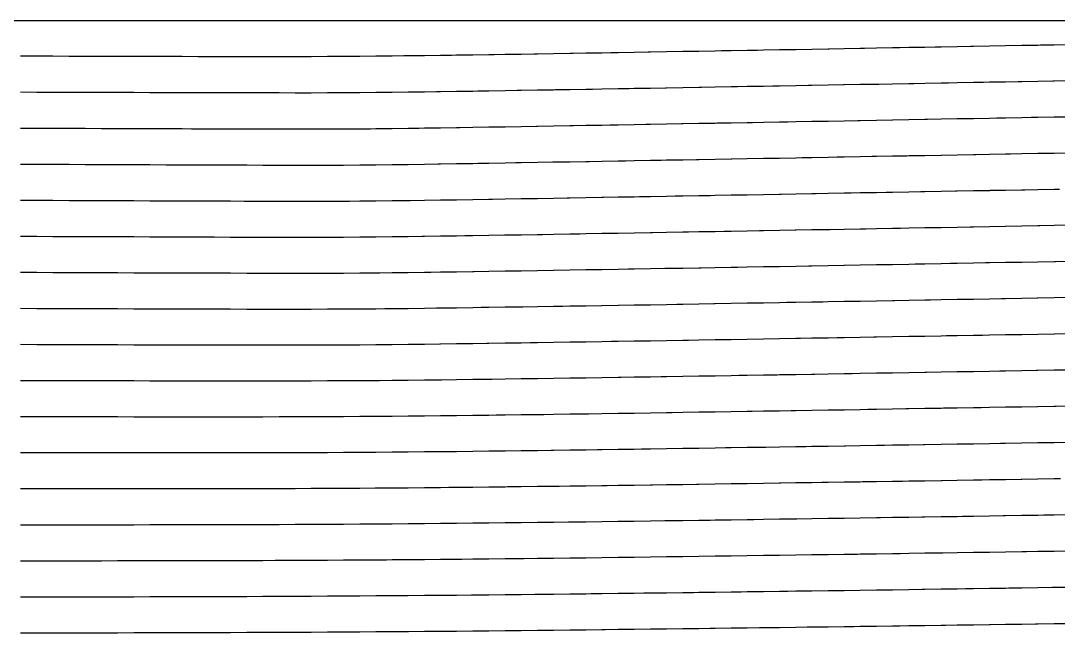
# Model space of a CAD drawing. Header units: metres. Extents: x 228 to 3387, y 40 to 163.
# Drawn here: x 1040.6 to 1243.7, y 43.2 to 163 of the extents above; entities that cross this region are included whole.
import ezdxf

# ---------------------------------------------------------------- set-up
doc = ezdxf.new("R2010")
doc.units = ezdxf.units.M
for name, color, linetype in [('Contour_Level_10', 7, 'Continuous'), ('Contour_Level_11', 7, 'Continuous'), ('Contour_Level_12', 7, 'Continuous'), ('Contour_Level_13', 7, 'Continuous'), ('Contour_Level_14', 7, 'Continuous'), ('Contour_Level_15', 7, 'Continuous'), ('Contour_Level_16', 7, 'Continuous'), ('Contour_Level_17', 7, 'Continuous'), ('Contour_Level_18', 7, 'Continuous'), ('Contour_Level_19', 7, 'Continuous'), ('Contour_Level_20', 7, 'Continuous'), ('Contour_Level_21', 7, 'Continuous'), ('Contour_Level_22', 7, 'Continuous'), ('Contour_Level_23', 7, 'Continuous'), ('Contour_Level_6', 7, 'Continuous'), ('Contour_Level_7', 7, 'Continuous'), ('Contour_Level_8', 7, 'Continuous'), ('Contour_Level_9', 7, 'Continuous')]:
    doc.layers.add(name, color=color, linetype=linetype)

msp = doc.modelspace()

# ---------------------------------------------------------------- linework, layer by layer
at = {"layer": 'Contour_Level_10'}
msp.add_lwpolyline([(1246.09, 137.11), (1242.93, 137.05), (1241.14, 137.02), (1239.76, 137), (1236.6, 136.94), (1234.4, 136.9), (1233.44, 136.88), (1230.28, 136.82), (1227.63, 136.77), (1227.12, 136.77), (1223.95, 136.71), (1220.86, 136.65), (1220.79, 136.65), (1217.63, 136.59), (1214.47, 136.54), (1214.06, 136.53), (1211.31, 136.48), (1208.15, 136.42), (1207.25, 136.41), (1204.98, 136.36), (1201.82, 136.31), (1200.43, 136.28), (1198.66, 136.25), (1195.5, 136.19), (1193.58, 136.16), (1192.34, 136.14), (1189.18, 136.08), (1186.71, 136.04), (1186.01, 136.02), (1182.85, 135.97), (1179.83, 135.91), (1179.69, 135.91), (1176.53, 135.85), (1173.37, 135.8), (1172.91, 135.79), (1170.21, 135.74), (1167.04, 135.69), (1165.96, 135.67), (1163.88, 135.63), (1160.72, 135.57), (1158.97, 135.54), (1157.56, 135.52), (1154.4, 135.46), (1151.92, 135.42), (1151.23, 135.41), (1148.07, 135.35), (1144.91, 135.3), (1144.8, 135.3), (1141.75, 135.25), (1138.59, 135.19), (1137.55, 135.17), (1135.43, 135.14), (1132.26, 135.09), (1130.12, 135.05), (1129.1, 135.03), (1125.94, 134.98), (1122.78, 134.93), (1122.34, 134.93), (1119.62, 134.89), (1116.46, 134.84), (1113.66, 134.8), (1113.29, 134.8), (1110.13, 134.76), (1106.97, 134.73), (1103.81, 134.71), (1100.65, 134.71), (1097.48, 134.7), (1094.32, 134.7), (1091.16, 134.71), (1088, 134.71), (1084.84, 134.72), (1081.68, 134.73), (1078.51, 134.74), (1075.35, 134.75), (1072.19, 134.76), (1069.03, 134.77), (1065.87, 134.79), (1062.71, 134.8), (1061.13, 134.8), (1059.54, 134.81), (1056.38, 134.82), (1053.22, 134.84), (1050.06, 134.85), (1046.9, 134.86), (1043.73, 134.88), (1040.57, 134.89)], dxfattribs=at)
at = {"layer": 'Contour_Level_11'}
msp.add_lwpolyline([(1243.95, 130), (1242.93, 129.98), (1239.76, 129.93), (1237.2, 129.88), (1236.6, 129.87), (1233.44, 129.81), (1230.43, 129.76), (1230.28, 129.75), (1227.12, 129.7), (1223.95, 129.64), (1223.65, 129.63), (1220.79, 129.58), (1217.63, 129.52), (1216.85, 129.51), (1214.47, 129.47), (1211.31, 129.41), (1210.03, 129.39), (1208.15, 129.35), (1204.98, 129.3), (1203.2, 129.26), (1201.82, 129.24), (1198.66, 129.18), (1196.35, 129.14), (1195.5, 129.13), (1192.34, 129.07), (1189.48, 129.02), (1189.18, 129.01), (1186.01, 128.96), (1182.85, 128.9), (1182.59, 128.89), (1179.69, 128.84), (1176.53, 128.79), (1175.67, 128.77), (1173.37, 128.73), (1170.21, 128.67), (1168.72, 128.65), (1167.04, 128.62), (1163.88, 128.56), (1161.73, 128.53), (1160.72, 128.51), (1157.56, 128.45), (1154.7, 128.4), (1154.4, 128.4), (1151.23, 128.34), (1148.07, 128.29), (1147.59, 128.28), (1144.91, 128.23), (1141.75, 128.18), (1140.37, 128.16), (1138.59, 128.13), (1135.43, 128.07), (1132.98, 128.03), (1132.26, 128.02), (1129.1, 127.97), (1125.94, 127.92), (1125.27, 127.91), (1122.78, 127.87), (1119.62, 127.83), (1116.85, 127.79), (1116.46, 127.78), (1113.29, 127.74), (1110.13, 127.7), (1106.97, 127.68), (1104.97, 127.66), (1103.81, 127.66), (1100.65, 127.65), (1097.48, 127.64), (1094.32, 127.65), (1091.16, 127.65), (1088, 127.65), (1084.84, 127.66), (1084.31, 127.66), (1081.68, 127.67), (1078.51, 127.68), (1075.35, 127.69), (1072.19, 127.7), (1069.03, 127.72), (1065.87, 127.73), (1062.71, 127.74), (1059.54, 127.75), (1056.38, 127.77), (1053.22, 127.78), (1051.84, 127.79), (1050.06, 127.79), (1046.9, 127.81), (1043.73, 127.82), (1040.57, 127.84)], dxfattribs=at)
at = {"layer": 'Contour_Level_12'}
msp.add_lwpolyline([(1246.09, 122.97), (1242.93, 122.91), (1240.13, 122.86), (1239.76, 122.86), (1236.6, 122.8), (1233.44, 122.74), (1233.33, 122.74), (1230.28, 122.68), (1227.12, 122.63), (1226.52, 122.62), (1223.95, 122.57), (1220.79, 122.51), (1219.69, 122.49), (1217.63, 122.46), (1214.47, 122.4), (1212.85, 122.37), (1211.31, 122.34), (1208.15, 122.28), (1205.99, 122.25), (1204.98, 122.23), (1201.82, 122.17), (1199.1, 122.12), (1198.66, 122.12), (1195.5, 122.06), (1192.34, 122), (1192.2, 122), (1189.18, 121.95), (1186.01, 121.89), (1185.27, 121.88), (1182.85, 121.83), (1179.69, 121.78), (1178.32, 121.75), (1176.53, 121.72), (1173.37, 121.67), (1171.33, 121.63), (1170.21, 121.61), (1167.04, 121.56), (1164.3, 121.51), (1163.88, 121.5), (1160.72, 121.45), (1157.56, 121.39), (1157.21, 121.38), (1154.4, 121.34), (1151.23, 121.28), (1150.04, 121.26), (1148.07, 121.23), (1144.91, 121.17), (1142.77, 121.14), (1141.75, 121.12), (1138.59, 121.07), (1135.43, 121.02), (1135.33, 121.02), (1132.26, 120.97), (1129.1, 120.92), (1127.57, 120.89), (1125.94, 120.87), (1122.78, 120.82), (1119.62, 120.77), (1119.2, 120.77), (1116.46, 120.73), (1113.29, 120.69), (1110.13, 120.66), (1108.77, 120.65), (1106.97, 120.63), (1103.81, 120.61), (1100.65, 120.6), (1097.48, 120.6), (1094.32, 120.6), (1091.16, 120.6), (1088, 120.6), (1084.84, 120.61), (1081.68, 120.62), (1078.51, 120.63), (1075.35, 120.64), (1073.69, 120.65), (1072.19, 120.65), (1069.03, 120.66), (1065.87, 120.67), (1062.71, 120.69), (1059.54, 120.7), (1056.38, 120.71), (1053.22, 120.73), (1050.06, 120.74), (1046.9, 120.75), (1043.77, 120.77), (1043.73, 120.77), (1040.57, 120.78)], dxfattribs=at)
at = {"layer": 'Contour_Level_13'}
msp.add_lwpolyline([(1246.09, 115.9), (1243.22, 115.84), (1242.93, 115.84), (1239.76, 115.78), (1236.6, 115.72), (1236.38, 115.72), (1233.44, 115.67), (1230.28, 115.61), (1229.51, 115.6), (1227.12, 115.55), (1223.95, 115.5), (1222.63, 115.47), (1220.79, 115.44), (1217.63, 115.39), (1215.73, 115.35), (1214.47, 115.33), (1211.31, 115.27), (1208.82, 115.23), (1208.15, 115.22), (1204.98, 115.16), (1201.88, 115.11), (1201.82, 115.1), (1198.66, 115.05), (1195.5, 114.99), (1194.91, 114.98), (1192.34, 114.94), (1189.18, 114.88), (1187.92, 114.86), (1186.01, 114.83), (1182.85, 114.77), (1180.9, 114.74), (1179.69, 114.71), (1176.53, 114.66), (1173.83, 114.61), (1173.37, 114.6), (1170.21, 114.55), (1167.04, 114.5), (1166.71, 114.49), (1163.88, 114.44), (1160.72, 114.39), (1159.53, 114.37), (1157.56, 114.33), (1154.4, 114.28), (1152.26, 114.24), (1151.23, 114.23), (1148.07, 114.17), (1144.91, 114.12), (1144.86, 114.12), (1141.75, 114.07), (1138.59, 114.02), (1137.27, 114), (1135.43, 113.97), (1132.26, 113.92), (1129.38, 113.87), (1129.1, 113.87), (1125.94, 113.82), (1122.78, 113.78), (1120.89, 113.75), (1119.62, 113.73), (1116.46, 113.69), (1113.29, 113.65), (1110.91, 113.63), (1110.13, 113.62), (1106.97, 113.59), (1103.81, 113.57), (1100.65, 113.56), (1097.48, 113.56), (1094.32, 113.56), (1091.16, 113.56), (1088, 113.56), (1084.84, 113.57), (1081.68, 113.58), (1078.51, 113.58), (1075.35, 113.59), (1072.19, 113.6), (1069.03, 113.61), (1065.87, 113.63), (1065.46, 113.63), (1062.71, 113.64), (1059.54, 113.65), (1056.38, 113.66), (1053.22, 113.68), (1050.06, 113.69), (1046.9, 113.7), (1043.73, 113.72), (1040.57, 113.73)], dxfattribs=at)
at = {"layer": 'Contour_Level_14'}
msp.add_lwpolyline([(1246.09, 108.82), (1242.93, 108.76), (1239.76, 108.71), (1239.59, 108.7), (1236.6, 108.65), (1233.44, 108.59), (1232.65, 108.58), (1230.28, 108.54), (1227.12, 108.48), (1225.69, 108.46), (1223.95, 108.43), (1220.79, 108.37), (1218.72, 108.33), (1217.63, 108.31), (1214.47, 108.26), (1211.72, 108.21), (1211.31, 108.2), (1208.15, 108.15), (1204.98, 108.09), (1204.71, 108.09), (1201.82, 108.04), (1198.66, 107.98), (1197.66, 107.96), (1195.5, 107.93), (1192.34, 107.87), (1190.57, 107.84), (1189.18, 107.82), (1186.01, 107.76), (1183.45, 107.72), (1182.85, 107.71), (1179.69, 107.65), (1176.53, 107.6), (1176.28, 107.59), (1173.37, 107.54), (1170.21, 107.49), (1169.04, 107.47), (1167.04, 107.44), (1163.88, 107.38), (1161.72, 107.35), (1160.72, 107.33), (1157.56, 107.28), (1154.4, 107.23), (1154.3, 107.23), (1151.23, 107.18), (1148.07, 107.12), (1146.72, 107.1), (1144.91, 107.07), (1141.75, 107.02), (1138.92, 106.98), (1138.59, 106.97), (1135.43, 106.93), (1132.26, 106.88), (1130.76, 106.86), (1129.1, 106.83), (1125.94, 106.79), (1122.78, 106.74), (1122.01, 106.73), (1119.62, 106.7), (1116.46, 106.66), (1113.29, 106.62), (1111.88, 106.61), (1110.13, 106.59), (1106.97, 106.56), (1103.81, 106.54), (1100.65, 106.54), (1097.48, 106.53), (1094.32, 106.53), (1091.16, 106.53), (1088, 106.53), (1084.84, 106.53), (1081.68, 106.54), (1078.51, 106.55), (1075.35, 106.55), (1072.19, 106.56), (1069.03, 106.57), (1065.87, 106.58), (1062.71, 106.59), (1059.54, 106.6), (1057.53, 106.61), (1056.38, 106.61), (1053.22, 106.63), (1050.06, 106.64), (1046.9, 106.65), (1043.73, 106.66), (1040.57, 106.67)], dxfattribs=at)
at = {"layer": 'Contour_Level_15'}
msp.add_lwpolyline([(1246.09, 101.74), (1243, 101.68), (1242.93, 101.68), (1239.76, 101.63), (1236.6, 101.57), (1235.97, 101.56), (1233.44, 101.52), (1230.28, 101.46), (1228.91, 101.44), (1227.12, 101.41), (1223.95, 101.35), (1221.84, 101.32), (1220.79, 101.3), (1217.63, 101.24), (1214.75, 101.19), (1214.47, 101.19), (1211.31, 101.13), (1208.15, 101.08), (1207.63, 101.07), (1204.98, 101.02), (1201.82, 100.97), (1200.47, 100.95), (1198.66, 100.91), (1195.5, 100.86), (1193.27, 100.82), (1192.34, 100.81), (1189.18, 100.75), (1186.03, 100.7), (1186.01, 100.7), (1182.85, 100.65), (1179.69, 100.59), (1178.72, 100.58), (1176.53, 100.54), (1173.37, 100.49), (1171.34, 100.45), (1170.21, 100.43), (1167.04, 100.38), (1163.88, 100.33), (1163.86, 100.33), (1160.72, 100.28), (1157.56, 100.23), (1156.24, 100.21), (1154.4, 100.18), (1151.23, 100.13), (1148.44, 100.08), (1148.07, 100.08), (1144.91, 100.03), (1141.75, 99.98), (1140.36, 99.96), (1138.59, 99.93), (1135.43, 99.89), (1132.26, 99.84), (1131.87, 99.84), (1129.1, 99.8), (1125.94, 99.76), (1122.78, 99.72), (1122.65, 99.71), (1119.62, 99.68), (1116.46, 99.64), (1113.29, 99.61), (1111.72, 99.59), (1110.13, 99.58), (1106.97, 99.55), (1103.81, 99.53), (1100.65, 99.52), (1097.48, 99.51), (1094.32, 99.51), (1091.16, 99.5), (1088, 99.5), (1084.84, 99.51), (1081.68, 99.51), (1078.51, 99.51), (1075.35, 99.52), (1072.19, 99.52), (1069.03, 99.53), (1065.87, 99.54), (1062.71, 99.55), (1059.54, 99.56), (1056.38, 99.57), (1053.22, 99.58), (1050.06, 99.59), (1048.6, 99.59), (1046.9, 99.6), (1043.73, 99.61), (1040.57, 99.62)], dxfattribs=at)
at = {"layer": 'Contour_Level_16'}
msp.add_lwpolyline([(1246.09, 94.66), (1242.93, 94.6), (1239.76, 94.55), (1239.5, 94.54), (1236.6, 94.49), (1233.44, 94.44), (1232.33, 94.42), (1230.28, 94.39), (1227.12, 94.33), (1225.14, 94.3), (1223.95, 94.28), (1220.79, 94.22), (1217.93, 94.17), (1217.63, 94.17), (1214.47, 94.12), (1211.31, 94.06), (1210.68, 94.05), (1208.15, 94.01), (1204.98, 93.95), (1203.39, 93.93), (1201.82, 93.9), (1198.66, 93.85), (1196.06, 93.8), (1195.5, 93.8), (1192.34, 93.74), (1189.18, 93.69), (1188.67, 93.68), (1186.01, 93.64), (1182.85, 93.59), (1181.21, 93.56), (1179.69, 93.53), (1176.53, 93.48), (1173.66, 93.44), (1173.37, 93.43), (1170.21, 93.38), (1167.04, 93.33), (1165.98, 93.31), (1163.88, 93.28), (1160.72, 93.23), (1158.14, 93.19), (1157.56, 93.18), (1154.4, 93.13), (1151.23, 93.08), (1150.08, 93.07), (1148.07, 93.04), (1144.91, 92.99), (1141.75, 92.94), (1141.7, 92.94), (1138.59, 92.9), (1135.43, 92.86), (1132.8, 92.82), (1132.26, 92.81), (1129.1, 92.77), (1125.94, 92.73), (1122.99, 92.7), (1122.78, 92.69), (1119.62, 92.66), (1116.46, 92.63), (1113.29, 92.59), (1110.84, 92.57), (1110.13, 92.57), (1106.97, 92.54), (1103.81, 92.53), (1100.65, 92.51), (1097.48, 92.5), (1094.32, 92.49), (1091.16, 92.49), (1088, 92.48), (1084.84, 92.48), (1081.68, 92.48), (1078.51, 92.48), (1075.35, 92.48), (1072.19, 92.49), (1069.03, 92.49), (1065.87, 92.5), (1062.71, 92.51), (1059.54, 92.51), (1056.38, 92.52), (1053.22, 92.53), (1050.06, 92.54), (1046.9, 92.54), (1043.73, 92.55), (1040.57, 92.56)], dxfattribs=at)
at = {"layer": 'Contour_Level_17'}
msp.add_lwpolyline([(1246.09, 87.57), (1243.3, 87.53), (1242.93, 87.52), (1239.76, 87.47), (1236.6, 87.41), (1235.98, 87.4), (1233.44, 87.36), (1230.28, 87.31), (1228.65, 87.28), (1227.12, 87.25), (1223.95, 87.2), (1221.29, 87.16), (1220.79, 87.15), (1217.63, 87.1), (1214.47, 87.04), (1213.9, 87.03), (1211.31, 86.99), (1208.15, 86.94), (1206.47, 86.91), (1204.98, 86.89), (1201.82, 86.83), (1198.98, 86.79), (1198.66, 86.78), (1195.5, 86.73), (1192.34, 86.68), (1191.43, 86.66), (1189.18, 86.63), (1186.01, 86.58), (1183.79, 86.54), (1182.85, 86.53), (1179.69, 86.48), (1176.53, 86.42), (1176.05, 86.42), (1173.37, 86.38), (1170.21, 86.33), (1168.16, 86.29), (1167.04, 86.28), (1163.88, 86.23), (1160.72, 86.18), (1160.09, 86.17), (1157.56, 86.13), (1154.4, 86.09), (1151.75, 86.05), (1151.23, 86.04), (1148.07, 86), (1144.91, 85.95), (1143.02, 85.92), (1141.75, 85.91), (1138.59, 85.86), (1135.43, 85.82), (1133.69, 85.8), (1132.26, 85.78), (1129.1, 85.75), (1125.94, 85.71), (1123.27, 85.68), (1122.78, 85.67), (1119.62, 85.64), (1116.46, 85.61), (1113.29, 85.58), (1110.13, 85.56), (1110.08, 85.56), (1106.97, 85.53), (1103.81, 85.51), (1100.65, 85.5), (1097.48, 85.48), (1094.32, 85.47), (1091.16, 85.47), (1088, 85.46), (1084.84, 85.46), (1081.68, 85.45), (1078.51, 85.45), (1075.35, 85.45), (1072.19, 85.45), (1069.03, 85.46), (1065.87, 85.46), (1062.71, 85.46), (1059.54, 85.47), (1056.38, 85.47), (1053.22, 85.48), (1050.06, 85.49), (1046.9, 85.49), (1043.73, 85.5), (1040.57, 85.51)], dxfattribs=at)
at = {"layer": 'Contour_Level_18'}
msp.add_lwpolyline([(1246.09, 80.49), (1242.93, 80.43), (1239.92, 80.38), (1239.76, 80.38), (1236.6, 80.33), (1233.44, 80.28), (1232.42, 80.26), (1230.28, 80.23), (1227.12, 80.17), (1224.89, 80.14), (1223.95, 80.12), (1220.79, 80.07), (1217.63, 80.02), (1217.33, 80.02), (1214.47, 79.97), (1211.31, 79.92), (1209.73, 79.89), (1208.15, 79.87), (1204.98, 79.82), (1202.07, 79.77), (1201.82, 79.76), (1198.66, 79.71), (1195.5, 79.66), (1194.34, 79.65), (1192.34, 79.61), (1189.18, 79.56), (1186.51, 79.52), (1186.01, 79.51), (1182.85, 79.47), (1179.69, 79.42), (1178.56, 79.4), (1176.53, 79.37), (1173.37, 79.32), (1170.45, 79.28), (1170.21, 79.27), (1167.04, 79.23), (1163.88, 79.18), (1162.12, 79.15), (1160.72, 79.13), (1157.56, 79.09), (1154.4, 79.04), (1153.5, 79.03), (1151.23, 79), (1148.07, 78.96), (1144.91, 78.91), (1144.44, 78.91), (1141.75, 78.87), (1138.59, 78.83), (1135.43, 78.79), (1134.69, 78.78), (1132.26, 78.75), (1129.1, 78.72), (1125.94, 78.68), (1123.69, 78.66), (1122.78, 78.65), (1119.62, 78.62), (1116.46, 78.59), (1113.29, 78.56), (1110.13, 78.54), (1109.74, 78.54), (1106.97, 78.52), (1103.81, 78.5), (1100.65, 78.48), (1097.48, 78.47), (1094.32, 78.46), (1091.16, 78.44), (1088, 78.44), (1084.84, 78.43), (1081.68, 78.43), (1078.51, 78.42), (1075.35, 78.42), (1072.19, 78.42), (1069.03, 78.42), (1065.87, 78.42), (1062.71, 78.42), (1059.54, 78.42), (1056.38, 78.43), (1053.22, 78.43), (1050.06, 78.43), (1046.9, 78.44), (1043.73, 78.44), (1040.57, 78.45)], dxfattribs=at)
at = {"layer": 'Contour_Level_19'}
msp.add_lwpolyline([(1244.17, 73.37), (1242.93, 73.35), (1239.76, 73.3), (1236.6, 73.25), (1236.48, 73.24), (1233.44, 73.19), (1230.28, 73.14), (1228.77, 73.12), (1227.12, 73.09), (1223.95, 73.04), (1221.02, 73), (1220.79, 72.99), (1217.63, 72.94), (1214.47, 72.89), (1213.23, 72.87), (1211.31, 72.84), (1208.15, 72.79), (1205.38, 72.75), (1204.98, 72.74), (1201.82, 72.7), (1198.66, 72.65), (1197.45, 72.63), (1195.5, 72.6), (1192.34, 72.55), (1189.41, 72.5), (1189.18, 72.5), (1186.01, 72.45), (1182.85, 72.41), (1181.24, 72.38), (1179.69, 72.36), (1176.53, 72.31), (1173.37, 72.27), (1172.9, 72.26), (1170.21, 72.22), (1167.04, 72.17), (1164.32, 72.14), (1163.88, 72.13), (1160.72, 72.08), (1157.56, 72.04), (1155.41, 72.01), (1154.4, 72), (1151.23, 71.96), (1148.07, 71.92), (1146.01, 71.89), (1144.91, 71.87), (1141.75, 71.84), (1138.59, 71.8), (1135.88, 71.77), (1135.43, 71.76), (1132.26, 71.72), (1129.1, 71.69), (1125.94, 71.66), (1124.4, 71.64), (1122.78, 71.63), (1119.62, 71.6), (1116.46, 71.57), (1113.29, 71.54), (1110.13, 71.52), (1110, 71.52), (1106.97, 71.5), (1103.81, 71.48), (1100.65, 71.46), (1097.48, 71.45), (1094.32, 71.43), (1091.16, 71.42), (1088, 71.41), (1084.84, 71.4), (1081.95, 71.4), (1081.68, 71.4), (1078.51, 71.39), (1075.35, 71.39), (1072.19, 71.38), (1069.03, 71.38), (1065.87, 71.38), (1062.71, 71.38), (1059.54, 71.38), (1056.38, 71.38), (1053.22, 71.38), (1050.06, 71.38), (1046.9, 71.38), (1043.73, 71.39), (1040.57, 71.39)], dxfattribs=at)
at = {"layer": 'Contour_Level_20'}
msp.add_lwpolyline([(1246.09, 66.31), (1242.93, 66.26), (1240.9, 66.23), (1239.76, 66.21), (1236.6, 66.16), (1233.44, 66.11), (1232.97, 66.1), (1230.28, 66.06), (1227.12, 66.01), (1225.01, 65.98), (1223.95, 65.96), (1220.79, 65.91), (1217.63, 65.87), (1217.01, 65.86), (1214.47, 65.82), (1211.31, 65.77), (1208.94, 65.73), (1208.15, 65.72), (1204.98, 65.67), (1201.82, 65.63), (1200.8, 65.61), (1198.66, 65.58), (1195.5, 65.53), (1192.54, 65.49), (1192.34, 65.48), (1189.18, 65.44), (1186.01, 65.39), (1184.14, 65.36), (1182.85, 65.34), (1179.69, 65.3), (1176.53, 65.25), (1175.56, 65.24), (1173.37, 65.21), (1170.21, 65.17), (1167.04, 65.12), (1166.72, 65.12), (1163.88, 65.08), (1160.72, 65.04), (1157.56, 64.99), (1157.53, 64.99), (1154.4, 64.95), (1151.23, 64.91), (1148.07, 64.87), (1147.82, 64.87), (1144.91, 64.84), (1141.75, 64.8), (1138.59, 64.76), (1137.32, 64.75), (1135.43, 64.73), (1132.26, 64.69), (1129.1, 64.66), (1125.94, 64.63), (1125.49, 64.62), (1122.78, 64.6), (1119.62, 64.57), (1116.46, 64.54), (1113.29, 64.52), (1110.83, 64.5), (1110.13, 64.5), (1106.97, 64.48), (1103.81, 64.46), (1100.65, 64.44), (1097.48, 64.42), (1094.32, 64.41), (1091.16, 64.39), (1088, 64.38), (1086.67, 64.38), (1084.84, 64.37), (1081.68, 64.36), (1078.51, 64.36), (1075.35, 64.35), (1072.19, 64.35), (1069.03, 64.34), (1065.87, 64.34), (1062.71, 64.33), (1059.54, 64.33), (1056.38, 64.33), (1053.22, 64.33), (1050.06, 64.33), (1046.9, 64.33), (1043.73, 64.33), (1040.57, 64.33)], dxfattribs=at)
at = {"layer": 'Contour_Level_21'}
msp.add_lwpolyline([(1245.72, 59.21), (1242.93, 59.17), (1239.76, 59.12), (1237.54, 59.08), (1236.6, 59.07), (1233.44, 59.02), (1230.28, 58.97), (1229.34, 58.96), (1227.12, 58.93), (1223.95, 58.88), (1221.11, 58.84), (1220.79, 58.83), (1217.63, 58.79), (1214.47, 58.74), (1212.81, 58.71), (1211.31, 58.69), (1208.15, 58.65), (1204.98, 58.6), (1204.43, 58.59), (1201.82, 58.55), (1198.66, 58.51), (1195.94, 58.47), (1195.5, 58.46), (1192.34, 58.42), (1189.18, 58.37), (1187.31, 58.35), (1186.01, 58.33), (1182.85, 58.28), (1179.69, 58.24), (1178.47, 58.22), (1176.53, 58.2), (1173.37, 58.15), (1170.21, 58.11), (1169.37, 58.1), (1167.04, 58.07), (1163.88, 58.03), (1160.72, 57.99), (1159.9, 57.98), (1157.56, 57.95), (1154.4, 57.91), (1151.23, 57.87), (1149.89, 57.85), (1148.07, 57.83), (1144.91, 57.79), (1141.75, 57.76), (1139.1, 57.73), (1138.59, 57.72), (1135.43, 57.69), (1132.26, 57.66), (1129.1, 57.63), (1126.96, 57.61), (1125.94, 57.6), (1122.78, 57.57), (1119.62, 57.54), (1116.46, 57.52), (1113.29, 57.49), (1112.22, 57.48), (1110.13, 57.47), (1106.97, 57.45), (1103.81, 57.43), (1100.65, 57.41), (1097.48, 57.39), (1094.32, 57.38), (1091.16, 57.36), (1090.39, 57.36), (1088, 57.35), (1084.84, 57.34), (1081.68, 57.33), (1078.51, 57.32), (1075.35, 57.31), (1072.19, 57.31), (1069.03, 57.3), (1065.87, 57.29), (1062.71, 57.29), (1059.54, 57.29), (1056.38, 57.28), (1053.22, 57.28), (1050.06, 57.28), (1046.9, 57.27), (1043.73, 57.27), (1040.57, 57.27)], dxfattribs=at)
at = {"layer": 'Contour_Level_22'}
msp.add_lwpolyline([(1246.09, 52.12), (1242.93, 52.07), (1242.56, 52.07), (1239.76, 52.03), (1236.6, 51.98), (1234.09, 51.94), (1233.44, 51.93), (1230.28, 51.89), (1227.12, 51.84), (1225.58, 51.82), (1223.95, 51.8), (1220.79, 51.75), (1217.63, 51.71), (1217.03, 51.7), (1214.47, 51.66), (1211.31, 51.61), (1208.4, 51.57), (1208.15, 51.57), (1204.98, 51.53), (1201.82, 51.48), (1199.66, 51.45), (1198.66, 51.44), (1195.5, 51.39), (1192.34, 51.35), (1190.77, 51.33), (1189.18, 51.31), (1186.01, 51.26), (1182.85, 51.22), (1181.68, 51.2), (1179.69, 51.18), (1176.53, 51.14), (1173.37, 51.09), (1172.31, 51.08), (1170.21, 51.05), (1167.04, 51.01), (1163.88, 50.97), (1162.57, 50.96), (1160.72, 50.94), (1157.56, 50.9), (1154.4, 50.86), (1152.29, 50.83), (1151.23, 50.82), (1148.07, 50.79), (1144.91, 50.75), (1141.75, 50.72), (1141.22, 50.71), (1138.59, 50.68), (1135.43, 50.65), (1132.26, 50.62), (1129.1, 50.59), (1128.86, 50.59), (1125.94, 50.56), (1122.78, 50.53), (1119.62, 50.51), (1116.46, 50.48), (1114.14, 50.47), (1113.29, 50.46), (1110.13, 50.44), (1106.97, 50.42), (1103.81, 50.4), (1100.65, 50.38), (1097.48, 50.36), (1094.32, 50.34), (1093.91, 50.34), (1091.16, 50.33), (1088, 50.32), (1084.84, 50.3), (1081.68, 50.29), (1078.51, 50.28), (1075.35, 50.27), (1072.19, 50.26), (1069.03, 50.26), (1065.87, 50.25), (1062.71, 50.24), (1059.54, 50.24), (1056.38, 50.23), (1053.22, 50.23), (1050.06, 50.22), (1047.45, 50.22), (1046.9, 50.22), (1043.73, 50.21), (1040.57, 50.21)], dxfattribs=at)
at = {"layer": 'Contour_Level_23'}
msp.add_lwpolyline([(1246.09, 45.02), (1242.93, 44.98), (1239.76, 44.93), (1239.3, 44.92), (1236.6, 44.89), (1233.44, 44.84), (1230.5, 44.8), (1230.28, 44.8), (1227.12, 44.75), (1223.95, 44.71), (1221.66, 44.68), (1220.79, 44.67), (1217.63, 44.62), (1214.47, 44.58), (1212.75, 44.56), (1211.31, 44.54), (1208.15, 44.49), (1204.98, 44.45), (1203.74, 44.43), (1201.82, 44.41), (1198.66, 44.36), (1195.5, 44.32), (1194.58, 44.31), (1192.34, 44.28), (1189.18, 44.24), (1186.01, 44.2), (1185.22, 44.19), (1182.85, 44.16), (1179.69, 44.11), (1176.53, 44.07), (1175.58, 44.06), (1173.37, 44.04), (1170.21, 44), (1167.04, 43.96), (1165.57, 43.94), (1163.88, 43.92), (1160.72, 43.88), (1157.56, 43.85), (1155.03, 43.82), (1154.4, 43.81), (1151.23, 43.77), (1148.07, 43.74), (1144.91, 43.71), (1143.71, 43.69), (1141.75, 43.67), (1138.59, 43.64), (1135.43, 43.61), (1132.26, 43.58), (1131.17, 43.57), (1129.1, 43.55), (1125.94, 43.52), (1122.78, 43.5), (1119.62, 43.47), (1116.53, 43.45), (1116.46, 43.45), (1113.29, 43.42), (1110.13, 43.4), (1106.97, 43.38), (1103.81, 43.36), (1100.65, 43.34), (1097.48, 43.32), (1097.48, 43.32), (1094.32, 43.31), (1091.16, 43.29), (1088, 43.28), (1084.84, 43.27), (1081.68, 43.25), (1078.51, 43.24), (1075.35, 43.23), (1072.19, 43.22), (1069.03, 43.21), (1065.87, 43.2), (1065.06, 43.2), (1062.71, 43.2), (1059.54, 43.19), (1056.38, 43.18), (1053.22, 43.17), (1050.06, 43.17), (1046.9, 43.16), (1043.73, 43.16), (1040.57, 43.15)], dxfattribs=at)
at = {"layer": 'Contour_Level_6'}
msp.add_lwpolyline([(1610.16, 163), (972.28, 163)], dxfattribs=at)
at = {"layer": 'Contour_Level_7'}
msp.add_lwpolyline([(1246.09, 158.3), (1242.93, 158.25), (1240.23, 158.2), (1239.76, 158.19), (1236.6, 158.13), (1233.44, 158.08), (1233.39, 158.08), (1230.28, 158.02), (1227.12, 157.96), (1226.53, 157.95), (1223.95, 157.91), (1220.79, 157.85), (1219.65, 157.83), (1217.63, 157.79), (1214.47, 157.74), (1212.75, 157.71), (1211.31, 157.68), (1208.15, 157.62), (1205.82, 157.58), (1204.98, 157.57), (1201.82, 157.51), (1198.86, 157.46), (1198.66, 157.46), (1195.5, 157.4), (1192.34, 157.34), (1191.88, 157.34), (1189.18, 157.29), (1186.01, 157.23), (1184.85, 157.21), (1182.85, 157.18), (1179.69, 157.12), (1177.78, 157.09), (1176.53, 157.07), (1173.37, 157.01), (1170.65, 156.97), (1170.21, 156.96), (1167.04, 156.91), (1163.88, 156.85), (1163.45, 156.84), (1160.72, 156.8), (1157.56, 156.74), (1156.15, 156.72), (1154.4, 156.69), (1151.23, 156.64), (1148.73, 156.6), (1148.07, 156.59), (1144.91, 156.54), (1141.75, 156.48), (1141.13, 156.47), (1138.59, 156.43), (1135.43, 156.38), (1133.26, 156.35), (1132.26, 156.34), (1129.1, 156.29), (1125.94, 156.24), (1124.92, 156.23), (1122.78, 156.2), (1119.62, 156.16), (1116.46, 156.11), (1115.63, 156.11), (1113.29, 156.08), (1110.13, 156.04), (1106.97, 156.02), (1103.81, 156), (1100.77, 155.98), (1100.65, 155.98), (1097.48, 155.97), (1094.32, 155.97), (1091.16, 155.96), (1088, 155.96), (1084.84, 155.96), (1081.68, 155.97), (1078.51, 155.97), (1075.35, 155.97), (1072.19, 155.98), (1070.99, 155.98), (1069.03, 155.99), (1065.87, 155.99), (1062.71, 156), (1059.54, 156.01), (1056.38, 156.01), (1053.22, 156.02), (1050.06, 156.03), (1046.9, 156.04), (1043.73, 156.04), (1040.57, 156.05)], dxfattribs=at)
at = {"layer": 'Contour_Level_8'}
msp.add_lwpolyline([(1246.09, 151.24), (1242.93, 151.18), (1242.67, 151.18), (1239.76, 151.13), (1236.6, 151.07), (1235.88, 151.06), (1233.44, 151.01), (1230.28, 150.96), (1229.08, 150.93), (1227.12, 150.9), (1223.95, 150.84), (1222.27, 150.81), (1220.79, 150.78), (1217.63, 150.73), (1215.43, 150.69), (1214.47, 150.67), (1211.31, 150.61), (1208.58, 150.56), (1208.15, 150.56), (1204.98, 150.5), (1201.82, 150.44), (1201.7, 150.44), (1198.66, 150.39), (1195.5, 150.33), (1194.79, 150.32), (1192.34, 150.27), (1189.18, 150.22), (1187.86, 150.2), (1186.01, 150.16), (1182.85, 150.11), (1180.9, 150.07), (1179.69, 150.05), (1176.53, 150), (1173.9, 149.95), (1173.37, 149.94), (1170.21, 149.88), (1167.04, 149.83), (1166.85, 149.83), (1163.88, 149.77), (1160.72, 149.72), (1159.73, 149.7), (1157.56, 149.67), (1154.4, 149.61), (1152.54, 149.58), (1151.23, 149.56), (1148.07, 149.5), (1145.25, 149.46), (1144.91, 149.45), (1141.75, 149.4), (1138.59, 149.35), (1137.79, 149.33), (1135.43, 149.29), (1132.26, 149.24), (1130.1, 149.21), (1129.1, 149.19), (1125.94, 149.15), (1122.78, 149.1), (1122.02, 149.09), (1119.62, 149.05), (1116.46, 149.01), (1113.29, 148.97), (1113.16, 148.96), (1110.13, 148.93), (1106.97, 148.89), (1103.81, 148.87), (1100.65, 148.87), (1097.48, 148.86), (1094.32, 148.86), (1091.16, 148.87), (1088, 148.87), (1084.84, 148.87), (1081.68, 148.88), (1078.51, 148.89), (1075.35, 148.89), (1072.19, 148.9), (1069.03, 148.91), (1065.87, 148.92), (1062.71, 148.93), (1059.54, 148.94), (1056.38, 148.95), (1053.22, 148.96), (1050.99, 148.96), (1050.06, 148.97), (1046.9, 148.98), (1043.73, 148.99), (1040.57, 149)], dxfattribs=at)
at = {"layer": 'Contour_Level_9'}
msp.add_lwpolyline([(1245.21, 144.16), (1242.93, 144.12), (1239.76, 144.06), (1238.46, 144.04), (1236.6, 144.01), (1233.44, 143.95), (1231.7, 143.92), (1230.28, 143.89), (1227.12, 143.83), (1224.92, 143.79), (1223.95, 143.78), (1220.79, 143.72), (1218.13, 143.67), (1217.63, 143.66), (1214.47, 143.6), (1211.32, 143.55), (1211.31, 143.55), (1208.15, 143.49), (1204.98, 143.43), (1204.49, 143.42), (1201.82, 143.38), (1198.66, 143.32), (1197.64, 143.3), (1195.5, 143.26), (1192.34, 143.21), (1190.76, 143.18), (1189.18, 143.15), (1186.01, 143.09), (1183.87, 143.05), (1182.85, 143.04), (1179.69, 142.98), (1176.94, 142.93), (1176.53, 142.92), (1173.37, 142.87), (1170.21, 142.81), (1169.98, 142.81), (1167.04, 142.76), (1163.88, 142.7), (1162.98, 142.68), (1160.72, 142.65), (1157.56, 142.59), (1155.93, 142.56), (1154.4, 142.53), (1151.23, 142.48), (1148.8, 142.44), (1148.07, 142.43), (1144.91, 142.37), (1141.75, 142.32), (1141.58, 142.32), (1138.59, 142.27), (1135.43, 142.21), (1134.2, 142.19), (1132.26, 142.16), (1129.1, 142.11), (1126.58, 142.07), (1125.94, 142.06), (1122.78, 142.01), (1119.62, 141.96), (1118.51, 141.95), (1116.46, 141.92), (1113.29, 141.87), (1110.13, 141.83), (1109.09, 141.82), (1106.97, 141.8), (1103.81, 141.78), (1100.65, 141.78), (1097.48, 141.77), (1094.32, 141.78), (1091.16, 141.78), (1088, 141.79), (1084.84, 141.79), (1081.68, 141.8), (1078.51, 141.81), (1075.35, 141.82), (1074, 141.82), (1072.19, 141.83), (1069.03, 141.84), (1065.87, 141.85), (1062.71, 141.86), (1059.54, 141.87), (1056.38, 141.88), (1053.22, 141.9), (1050.06, 141.91), (1046.9, 141.92), (1043.73, 141.93), (1040.57, 141.94)], dxfattribs=at)

doc.saveas('drawing.dxf')
